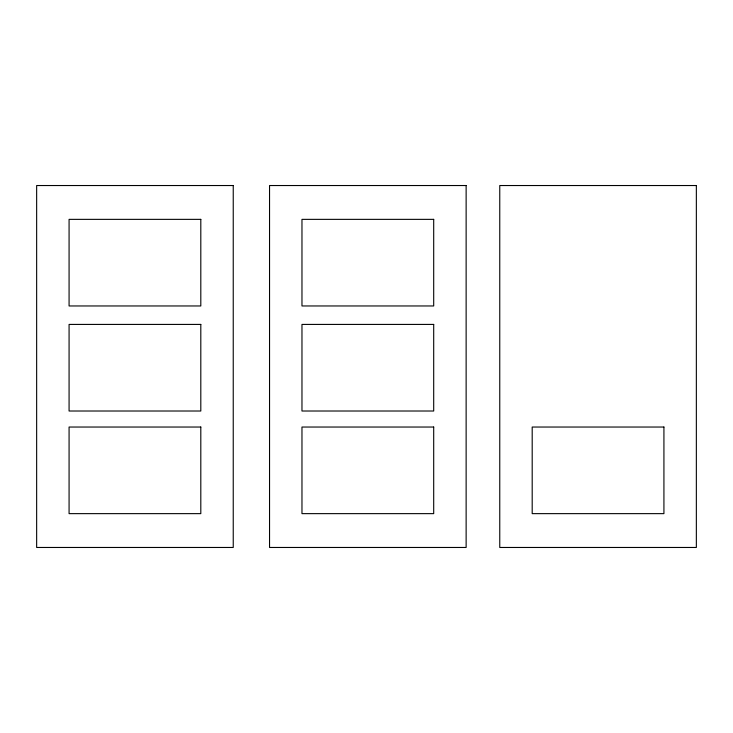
<?xml version="1.0" encoding="UTF-8"?>
<svg xmlns="http://www.w3.org/2000/svg" width="733" height="733" viewBox="0 0 733 733"><rect width="100%" height="100%" fill="white"/><g stroke="black" fill="none" stroke-linecap="round" stroke-linejoin="round"><path stroke-width="1.1" d="M233.241 185.531L36.65 185.531L36.65 547.469L233.241 547.469L233.241 185.531M466.133 185.531L269.542 185.531L269.542 547.469L466.133 547.469L466.133 185.531M696.35 185.531L499.759 185.531L499.759 547.469L696.35 547.469L696.35 185.531M200.805 219.359L69.076 219.359L69.076 305.963L200.805 305.963L200.805 219.359M433.698 219.359L301.969 219.359L301.969 305.963L433.698 305.963L433.698 219.359M200.805 324.417L69.076 324.417L69.076 411.011L200.805 411.011L200.805 324.417M433.698 324.417L301.969 324.417L301.969 411.011L433.698 411.011L433.698 324.417M200.805 427.037L69.076 427.037L69.076 513.641L200.805 513.641L200.805 427.037M433.698 427.037L301.969 427.037L301.969 513.641L433.698 513.641L433.698 427.037M663.924 427.037L532.195 427.037L532.195 513.641L663.924 513.641L663.924 427.037"/></g></svg>
